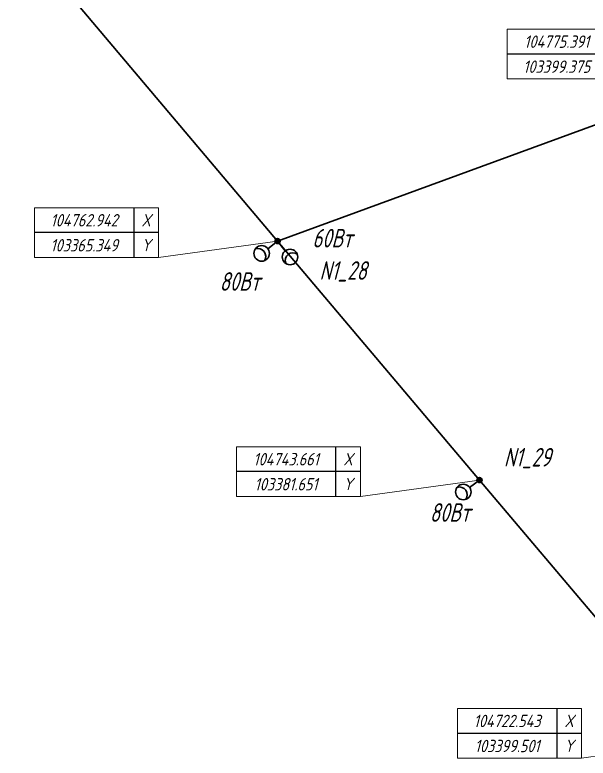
# Model space of a CAD drawing. Header units: millimetres. Extents: x 103224660 to 103518869, y 104697762 to 104995758.
# Drawn here: x 103344134 to 103390421, y 104721227 to 104781197 of the extents above; entities that cross this region are included whole.
import ezdxf
from ezdxf.enums import TextEntityAlignment as Align

# ---------------------------------------------------------------- set-up
doc = ezdxf.new("R2010")
doc.units = ezdxf.units.MM
doc.set_wipeout_variables(frame=1)
doc.layers.add('0 @ 1', color=7, linetype='Continuous')
for name, color, linetype, lineweight in [('ЭО_Воздушная линия', 10, 'Continuous', 35), ('ЭО_Пл_Опора', 10, 'Continuous', 35), ('ЭО_Пл_Опора_Светильники', 10, 'Continuous', 35), ('ЭО_Пл_Светильники', 10, 'Continuous', 25), ('ЭО_Пл_Светильники_Текст', 10, 'Continuous', 20), ('ЭС_Координата', 7, 'Continuous', 25)]:
    doc.layers.add(name, color=color, linetype=linetype, lineweight=lineweight)
doc.styles.add('ПБГС', font='simplex.shx', dxfattribs={"width": 0.8, "oblique": 15})

# ---------------------------------------------------------------- blocks, each defined once
blk = doc.blocks.new('промежуточная')
h = blk.add_hatch(color=255)
edge = h.paths.add_edge_path()
edge.add_arc((0, 0), 0.833, 0, 360)
at = {"lineweight": 30}
blk.add_circle((0, 0), 0.833, dxfattribs=at)
blk = doc.blocks.new('*U25')
at = {"layer": 'ЭО_Пл_Светильники'}
blk.add_line((0, 2), (0, 0), dxfattribs=at)
at = {"layer": 'ЭО_Пл_Светильники', "linetype": 'ByBlock', "xscale": 250, "yscale": 250, "zscale": 250, "rotation": 327.8617018840168}
blk.add_blockref('промежуточная', (0, 0), dxfattribs=at)
at = {"style": 'ПБГС', "oblique": 15, "width": 0.7, "flags": 1}
blk.add_attdef('NAME', (0, -6), '', height=3.5, dxfattribs=at)
at = {"layer": 'ЭО_Пл_Светильники_Текст', "style": 'ПБГС', "oblique": 15, "width": 0.7, "flags": 1}
for tag, p in [('TYPE', (0, 0)), ('MANUFACTURER', (0, -12)), ('SPECIFICATION_SECTION', (0, -18)), ('POWER', (0, -24)), ('GROUP', (0, -30))]:
    blk.add_attdef(tag, p, '', height=3.5, dxfattribs=at)
at = {"layer": 'ЭО_Пл_Светильники_Текст', "style": 'ПБГС', "oblique": 15, "width": 0.7}
blk.add_attdef('N_PYLON', (3382, -3125), '', height=1500, dxfattribs=at)
blk = doc.blocks.new('*U24')
at = {"layer": 'ЭО_Пл_Светильники'}
blk.add_line((0, 2), (0, 0), dxfattribs=at)
at = {"layer": 'ЭО_Пл_Светильники', "linetype": 'ByBlock', "xscale": 250, "yscale": 250, "zscale": 250}
blk.add_blockref('промежуточная', (0, 0), dxfattribs=at)
at = {"style": 'ПБГС', "oblique": 15, "width": 0.7, "flags": 1}
blk.add_attdef('NAME', (0, -6), '', height=3.5, dxfattribs=at)
at = {"layer": 'ЭО_Пл_Светильники_Текст', "style": 'ПБГС', "oblique": 15, "width": 0.7}
blk.add_attdef('N_PYLON', (1964, 1095), '', height=1500, dxfattribs=at)
at = {"layer": 'ЭО_Пл_Светильники_Текст', "style": 'ПБГС', "oblique": 15, "width": 0.7, "flags": 1}
for tag, p in [('TYPE', (0, 0)), ('MANUFACTURER', (0, -12)), ('SPECIFICATION_SECTION', (0, -18)), ('POWER', (0, -24)), ('GROUP', (0, -30))]:
    blk.add_attdef(tag, p, '', height=3.5, dxfattribs=at)
blk = doc.blocks.new('*U227')
at = {"layer": 'ЭО_Пл_Опора_Светильники'}
h = blk.add_hatch(color=256, dxfattribs=at)
h.dxf.hatch_style = 1
h.paths.add_polyline_path([(-156, -123, 1), (156, 123, 1)])
blk.add_line((618, -786), (0, 0), dxfattribs=at)
for centre, radius in [((0, 0), 199), ((1005, -1277), 625)]:
    blk.add_circle(centre, radius, dxfattribs=at)
blk.add_arc((1237, -1572), 625, 55.66212, 200.74692, dxfattribs=at)
at = {"style": 'ПБГС', "oblique": 15, "width": 0.7, "flags": 1}
for tag, p, height in [('TYPE', (-1704, -2539), 525000), ('NAME', (0, -3506), 875), ('MANUFACTURER', (0, -5006), 875), ('SPECIFICATION_SECTION', (0, -6506), 875), ('GROUP', (0, -9506), 875)]:
    blk.add_attdef(tag, p, '', height=height, dxfattribs=at)
at = {"layer": 'ЭО_Пл_Светильники_Текст', "style": 'ПБГС', "oblique": 15, "width": 0.7}
blk.add_attdef('POWER', (2803, -514), '', height=1500, dxfattribs=at)
blk = doc.blocks.new('*U226')
at = {"layer": 'ЭО_Пл_Опора_Светильники'}
h = blk.add_hatch(color=256, dxfattribs=at)
h.dxf.hatch_style = 1
h.paths.add_polyline_path([(-122, 157, 1), (122, -157, 1)])
blk.add_line((-792, -611), (0, 0), dxfattribs=at)
for centre, radius in [((0, 0), 199), ((-1286, -993), 625)]:
    blk.add_circle(centre, radius, dxfattribs=at)
blk.add_arc((-1583, -1222), 625, 325.12879, 110.21358, dxfattribs=at)
at = {"style": 'ПБГС', "oblique": 15, "width": 0.7, "flags": 1}
for tag, p, height in [('TYPE', (-1704, -2539), 525000), ('NAME', (0, -3506), 875), ('MANUFACTURER', (0, -5006), 875), ('SPECIFICATION_SECTION', (0, -6506), 875), ('GROUP', (0, -9506), 875)]:
    blk.add_attdef(tag, p, '', height=height, dxfattribs=at)
at = {"layer": 'ЭО_Пл_Светильники_Текст', "style": 'ПБГС', "oblique": 15, "width": 0.7}
blk.add_attdef('POWER', (-4685, -4008), '', height=1500, dxfattribs=at)
blk = doc.blocks.new('*U236')
at = {"layer": 'ЭО_Пл_Опора_Светильники'}
h = blk.add_hatch(color=256, dxfattribs=at)
h.dxf.hatch_style = 1
h.paths.add_polyline_path([(-117, 161, 1), (117, -161, 1)])
blk.add_line((-807, -590), (0, 0), dxfattribs=at)
for centre, radius in [((0, 0), 199), ((-1312, -959), 625)]:
    blk.add_circle(centre, radius, dxfattribs=at)
blk.add_arc((-1614, -1181), 625, 323.64541, 108.7302, dxfattribs=at)
at = {"style": 'ПБГС', "oblique": 15, "width": 0.7, "flags": 1}
for tag, p, height in [('TYPE', (-1704, -2539), 525000), ('NAME', (0, -3506), 875), ('MANUFACTURER', (0, -5006), 875), ('SPECIFICATION_SECTION', (0, -6506), 875), ('GROUP', (0, -9506), 875)]:
    blk.add_attdef(tag, p, '', height=height, dxfattribs=at)
at = {"layer": 'ЭО_Пл_Светильники_Текст', "style": 'ПБГС', "oblique": 15, "width": 0.7}
blk.add_attdef('POWER', (-4019, -3366), '', height=1500, dxfattribs=at)
blk = doc.blocks.new('*U494')
blk.add_wipeout([(-19.24, -2.63), (-19.24, 5.37), (-39.24, 5.37), (-39.24, -2.63)])
at = {"lineweight": 0}
blk.add_line((-19.24, -2.63), (0, 0), dxfattribs=at)
at = {"color": 0, "lineweight": 0, "transparency": 16777216}
for points in [[(-39.24, 5.37), (-39.24, -2.63), (-39.24, -2.63), (-39.24, -2.63)], [(-19.24, 5.37), (-39.24, 5.37)], [(-19.24, 5.37), (-19.24, -2.63), (-19.24, -2.63), (-19.24, -2.63)], [(-19.24, -2.63), (-39.24, -2.63)]]:
    blk.add_lwpolyline(points, dxfattribs=at)
at = {"transparency": 16777216}
for points in [[(-23.24, 5.37), (-23.24, -2.63)], [(-19.24, 1.37), (-39.24, 1.37)]]:
    blk.add_lwpolyline(points, dxfattribs=at)
at = {"color": 250, "transparency": 16777216, "style": 'ПБГС', "oblique": 15, "width": 0.8, "flags": 8}
for tag, p in [('КООРДИНАТАY', (-31.24, 3.37)), ('КООРДИНАТАX', (-31.24, -0.67))]:
    blk.add_attdef(tag, text='', height=2, dxfattribs=at).set_placement(p, align=Align.MIDDLE_CENTER)
at = {"layer": '0 @ 1', "color": 7, "transparency": 16777216, "char_height": 2, "width": 4, "attachment_point": 5, "style": 'ПБГС'}
for s, insert in [('X', (-21.24, 3.37)), ('Y', (-21.24, -0.63))]:
    blk.add_mtext(s, dxfattribs=dict(at, insert=insert))
blk = doc.blocks.new('*U1386')
at = {"layer": 'ЭС_Координата', "lineweight": 70}
ref = blk.add_blockref('*U494', (103399501, 104722543), dxfattribs=dict(at, xscale=500, yscale=500, zscale=500))
ref.add_attrib('КООРДИНАТАX', '103399.501', dxfattribs={"layer": '0 @ 1', "color": 250, "transparency": 16777216, "height": 1000, "style": 'ПБГС', "oblique": 15, "width": 0.8, "flags": 8}).set_placement((103383879, 104722208), align=Align.MIDDLE_CENTER)
ref.add_attrib('КООРДИНАТАY', '104722.543', dxfattribs={"layer": '0 @ 1', "color": 250, "transparency": 16777216, "height": 1000, "style": 'ПБГС', "oblique": 15, "width": 0.8, "flags": 8}).set_placement((103383879, 104724227), align=Align.MIDDLE_CENTER)
blk = doc.blocks.new('*U1387')
at = {"layer": 'ЭС_Координата', "lineweight": 70}
ref = blk.add_blockref('*U494', (103381651, 104743661), dxfattribs=dict(at, xscale=500, yscale=500, zscale=500))
ref.add_attrib('КООРДИНАТАX', '103381.651', dxfattribs={"layer": '0 @ 1', "color": 250, "transparency": 16777216, "height": 1000, "style": 'ПБГС', "oblique": 15, "width": 0.8, "flags": 8}).set_placement((103366030, 104743327), align=Align.MIDDLE_CENTER)
ref.add_attrib('КООРДИНАТАY', '104743.661', dxfattribs={"layer": '0 @ 1', "color": 250, "transparency": 16777216, "height": 1000, "style": 'ПБГС', "oblique": 15, "width": 0.8, "flags": 8}).set_placement((103366030, 104745346), align=Align.MIDDLE_CENTER)
blk = doc.blocks.new('*U1388')
at = {"layer": 'ЭС_Координата', "lineweight": 70}
ref = blk.add_blockref('*U494', (103365349, 104762942), dxfattribs=dict(at, xscale=500, yscale=500, zscale=500))
ref.add_attrib('КООРДИНАТАX', '103365.349', dxfattribs={"layer": '0 @ 1', "color": 250, "transparency": 16777216, "height": 1000, "style": 'ПБГС', "oblique": 15, "width": 0.8, "flags": 8}).set_placement((103349727, 104762608), align=Align.MIDDLE_CENTER)
ref.add_attrib('КООРДИНАТАY', '104762.942', dxfattribs={"layer": '0 @ 1', "color": 250, "transparency": 16777216, "height": 1000, "style": 'ПБГС', "oblique": 15, "width": 0.8, "flags": 8}).set_placement((103349727, 104764626), align=Align.MIDDLE_CENTER)
blk = doc.blocks.new('*U509')
blk.add_wipeout([(-10.99, 1.29), (-10.99, 9.29), (-30.99, 9.29), (-30.99, 1.29)])
at = {"lineweight": 0}
blk.add_line((-10.99, 1.29), (0, 0), dxfattribs=at)
at = {"color": 0, "lineweight": 0, "transparency": 16777216}
for points in [[(-30.99, 9.29), (-30.99, 1.29), (-30.99, 1.29), (-30.99, 1.29)], [(-10.99, 9.29), (-30.99, 9.29)], [(-10.99, 9.29), (-10.99, 1.29), (-10.99, 1.29), (-10.99, 1.29)], [(-10.99, 1.29), (-30.99, 1.29)]]:
    blk.add_lwpolyline(points, dxfattribs=at)
at = {"transparency": 16777216}
for points in [[(-14.99, 9.29), (-14.99, 1.29)], [(-10.99, 5.29), (-30.99, 5.29)]]:
    blk.add_lwpolyline(points, dxfattribs=at)
at = {"color": 250, "transparency": 16777216, "style": 'ПБГС', "oblique": 15, "width": 0.8, "flags": 8}
for tag, p in [('КООРДИНАТАY', (-22.99, 7.29)), ('КООРДИНАТАX', (-22.99, 3.25))]:
    blk.add_attdef(tag, text='', height=2, dxfattribs=at).set_placement(p, align=Align.MIDDLE_CENTER)
at = {"layer": '0 @ 1', "color": 7, "transparency": 16777216, "char_height": 2, "width": 4, "attachment_point": 5, "style": 'ПБГС'}
for s, insert in [('X', (-12.99, 7.29)), ('Y', (-12.99, 3.29))]:
    blk.add_mtext(s, dxfattribs=dict(at, insert=insert))
blk = doc.blocks.new('*U1418')
at = {"layer": 'ЭС_Координата', "lineweight": 70}
ref = blk.add_blockref('*U509', (103399375, 104775391), dxfattribs=dict(at, xscale=500, yscale=500, zscale=500))
ref.add_attrib('КООРДИНАТАX', '103399.375', dxfattribs={"layer": '0 @ 1', "color": 250, "transparency": 16777216, "height": 1000, "style": 'ПБГС', "oblique": 15, "width": 0.8, "flags": 8}).set_placement((103387880, 104777017), align=Align.MIDDLE_CENTER)
ref.add_attrib('КООРДИНАТАY', '104775.391', dxfattribs={"layer": '0 @ 1', "color": 250, "transparency": 16777216, "height": 1000, "style": 'ПБГС', "oblique": 15, "width": 0.8, "flags": 8}).set_placement((103387880, 104779035), align=Align.MIDDLE_CENTER)

msp = doc.modelspace()

# ---------------------------------------------------------------- linework, layer by layer
at = {"layer": 'ЭО_Воздушная линия'}
msp.add_lwpolyline([(103399375, 104775391), (103365347, 104762941)], dxfattribs=at)

# ---------------------------------------------------------------- block references
at = {"layer": 'ЭО_Пл_Опора'}
for name, p, values in [('*U25', (103365347, 104762944), {'N_PYLON': 'N1_28'}), ('*U24', (103381651, 104743661), {'N_PYLON': 'N1_29'})]:
    msp.add_blockref(name, p, dxfattribs=at).add_auto_attribs(values)
at = {"layer": 'ЭО_Пл_Светильники'}
for name, p, values in [('*U227', (103365347, 104762943), {'POWER': '60Вт'}), ('*U226', (103365347, 104762943), {'POWER': '80Вт'}), ('*U236', (103381651, 104743661), {'POWER': '80Вт'})]:
    msp.add_blockref(name, p, dxfattribs=at).add_auto_attribs(values)
at = {"layer": 'ЭО_Пл_Светильники_Текст'}
msp.add_blockref('*U1386', (0, 0), dxfattribs=at)

# ---------------------------------------------------------------- next in the draw order: block references
for name in ['*U1418', '*U1388', '*U1387']:
    msp.add_blockref(name, (0, 0), dxfattribs=at)

# ---------------------------------------------------------------- next in the draw order: linework, layer by layer
at = {"layer": 'ЭО_Воздушная линия'}
for p, q in [((103344134, 104788037), (103365344, 104762941)), ((103365344, 104762941), (103381651, 104743661)), ((103381651, 104743661), (103399499, 104722542))]:
    msp.add_line(p, q, dxfattribs=at)

doc.saveas('drawing.dxf')
